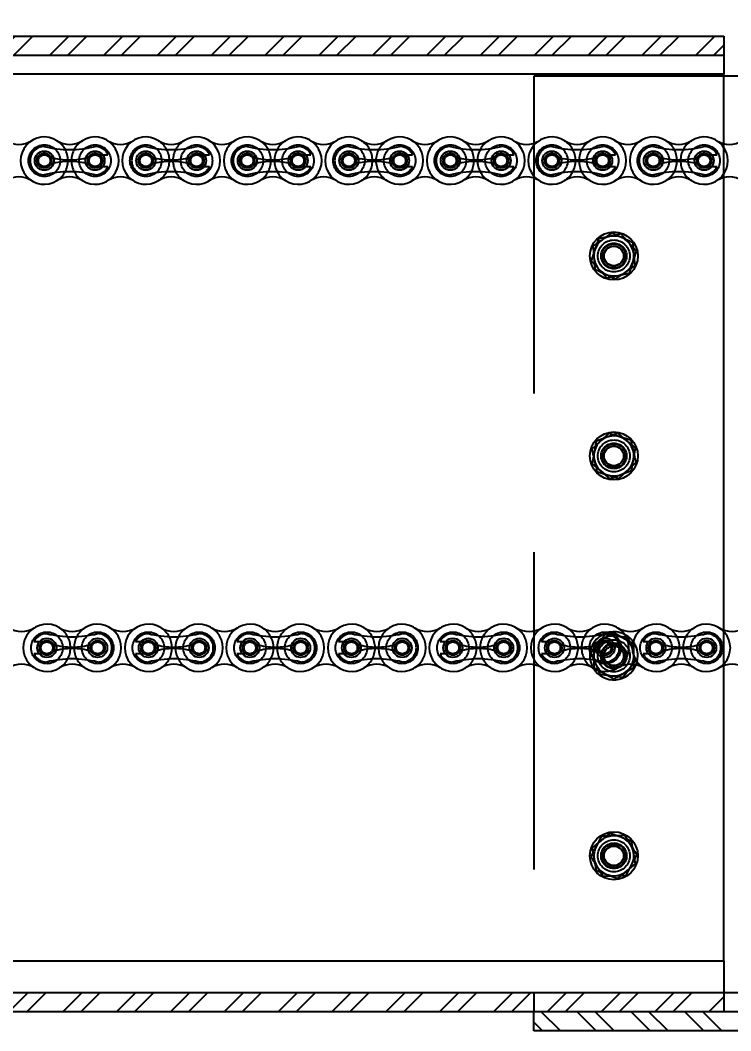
# Model space of a CAD drawing. Header units: metres. Extents: x 0 to 21025, y 0 to 14850.
# Drawn here: x 4029.5 to 4207.3, y 6186.1 to 6438.8 of the extents above; entities that cross this region are included whole.
import ezdxf

# ---------------------------------------------------------------- set-up
doc = ezdxf.new("R2010")
doc.units = ezdxf.units.M
doc.header["$LTSCALE"] = 25
doc.linetypes.add('HIDDEN2', pattern=[4.7625, 3.175, -1.5875])
for name, color, linetype in [('18_COTAS', 7, 'Continuous'), ('SHA', 7, 'Continuous'), ('SL4', 4, 'Continuous'), ('ST1', 7, 'HIDDEN2')]:
    doc.layers.add(name, color=color, linetype=linetype)
doc.styles.add('ROMANS', font='ROMANS.SHX')
doc.dimstyles.new('25___1-25', dxfattribs={"dimscale": 25, "dimtxt": 2.5, "dimasz": 2, "dimexe": 1.5, "dimexo": 1, "dimgap": 0.5, "dimtad": 1, "dimzin": 12, "dimtxsty": 'ROMANS', "dimcen": 0, "dimclrd": 256, "dimclre": 256, "dimclrt": 3, "dimazin": 3, "dimtfac": 1, "dimtmove": 0, "dimatfit": 0, "dimfxl": 1, "dimlwd": -1, "dimlwe": -1, "dimarcsym": 0})
pattern_1 = [(45, (-2913.5705, 2928.034), (-6.735192, 6.735192), []), (45, (-2909.08, 2928.034), (-6.735192, 6.735192), [])]

# ---------------------------------------------------------------- blocks, each defined once
blk = doc.blocks.new('*D13')
at = {"layer": '18_COTAS', "transparency": 16777216}
for p, q in [((2083.56, 6357.87), (2083.56, 7037.95)), ((6382.51, 6357.87), (6382.51, 7037.95)), ((2133.56, 7000.45), (6332.51, 7000.45))]:
    blk.add_line(p, q, dxfattribs=at)
for points in [[(2133.56, 7008.78), (2133.56, 6992.11), (2083.56, 7000.45)], [(6332.51, 7008.78), (6332.51, 6992.11), (6382.51, 7000.45)]]:
    blk.add_solid(points, dxfattribs=at)
at = {"layer": 'Defpoints', "color": 0, "transparency": 16777216}
for p in [(6382.51, 7000.45), (2083.56, 6332.87), (6382.51, 6332.87)]:
    blk.add_point(p, dxfattribs=at)
at = {"layer": '18_COTAS', "color": 3, "transparency": 16777216, "insert": (4233.04, 7050.15), "char_height": 62.5, "attachment_point": 5, "style": 'ROMANS'}
blk.add_mtext('4298,95', dxfattribs=at)

msp = doc.modelspace()

# ---------------------------------------------------------------- hatches: boundary and pattern name
at = {"layer": 'SHA'}
h = msp.add_hatch(dxfattribs=at)
h.set_pattern_fill('ANSI32', color=256, style=0)
h.set_pattern_definition(pattern_1)
h.paths.add_polyline_path([(4205.539, 6434.865), (2880.564, 6434.865), (2880.564, 6430.103), (4205.539, 6430.103)], flags=0)
h = msp.add_hatch(dxfattribs=at)
h.set_pattern_fill('ANSI32', color=256, style=0)
h.set_pattern_definition(pattern_1)
h.paths.add_polyline_path([(2880.564, 6190.865), (4205.539, 6190.865), (4205.539, 6195.628), (2880.564, 6195.628)], flags=0)
h = msp.add_hatch(dxfattribs=at)
h.set_pattern_fill('ANSI32', color=256, angle=90, style=0)
h.set_pattern_definition([(135, (-2913.5705, 2928.034), (-6.735192, -6.735192), []), (135, (-2913.5705, 2932.524), (-6.735192, -6.735192), [])])
h.paths.add_polyline_path([(4258.039, 6186.103), (4258.039, 6190.865), (4158.039, 6190.865), (4158.039, 6186.103)], flags=0)

# ---------------------------------------------------------------- linework, layer by layer
at = {"layer": 'SL4'}
for p, q in [((2880.564, 6434.865), (4205.539, 6434.865)), ((4205.539, 6434.865), (4205.539, 6430.103)), ((2880.564, 6430.103), (4205.539, 6430.103)), ((4205.539, 6430.103), (4205.539, 6425.34)), ((4205.539, 6425.34), (2880.564, 6425.34)), ((4205.539, 6407.956), (4205.539, 6425.34)), ((4210.539, 6424.865), (4205.539, 6424.865)), ((4205.539, 6286.321), (4205.539, 6399.454)), ((4177.56, 6385.619), (4175.189, 6383.973)), ((4182.782, 6383.157), (4180.171, 6384.388)), ((4173.296, 6376.574), (4175.907, 6375.343)), ((4178.518, 6374.112), (4180.89, 6375.758)), ((4176.758, 6335.495), (4174.641, 6333.533)), ((4182.274, 6333.79), (4179.516, 6334.642)), ((4173.804, 6325.941), (4176.562, 6325.088)), ((4179.32, 6324.236), (4181.438, 6326.198)), ((4174.088, 6276.34), (4174.526, 6275.284)), ((4174.526, 6275.284), (4177.388, 6274.908)), ((4180.251, 6274.532), (4182.007, 6276.823)), ((4205.539, 6203.628), (4205.539, 6277.42)), ((4174.96, 6234.749), (4173.615, 6232.195)), ((4180.73, 6234.974), (4177.845, 6234.862)), ((4181.118, 6224.981), (4182.463, 6227.535)), ((4175.349, 6224.757), (4178.233, 6224.869)), ((2880.564, 6203.628), (4205.539, 6203.628)), ((4205.539, 6203.628), (4205.539, 6195.628)), ((4205.539, 6195.628), (2880.564, 6195.628)), ((4205.539, 6195.628), (4205.539, 6190.865)), ((4210.539, 6195.628), (4205.539, 6195.628)), ((4205.539, 6190.865), (2880.564, 6190.865)), ((4158.039, 6186.103), (4158.039, 6190.865)), ((4258.039, 6190.865), (4158.039, 6190.865)), ((4258.039, 6186.103), (4158.039, 6186.103))]:
    msp.add_line(p, q, dxfattribs=at)
at = {"layer": 'SL4', "flags": 128}
msp.add_lwpolyline([(4182.586, 6277.786), (4182.37, 6277.367), (4182.007, 6276.823)], dxfattribs=at)
at = {"layer": 'SL4'}
for centre, radius in [((4035.529, 6403.705), 2.399), ((4048.229, 6403.705), 2.399), ((4060.929, 6403.705), 2.399), ((4073.629, 6403.705), 2.398), ((4086.329, 6403.705), 2.399), ((4099.029, 6403.705), 2.399), ((4111.729, 6403.705), 2.399), ((4124.429, 6403.705), 2.398), ((4137.129, 6403.705), 2.399), ((4149.829, 6403.705), 2.399), ((4162.529, 6403.705), 2.399), ((4175.229, 6403.705), 2.398), ((4187.929, 6403.705), 2.399), ((4200.629, 6403.705), 2.399), ((4178.039, 6379.865), 6), ((4178.039, 6379.865), 3), ((4178.039, 6379.865), 2.445), ((4178.039, 6329.865), 6), ((4178.039, 6329.865), 3), ((4178.039, 6329.865), 2.445), ((4036.169, 6281.87), 2.399), ((4048.869, 6281.87), 2.399), ((4061.569, 6281.87), 2.398), ((4074.269, 6281.87), 2.398), ((4086.969, 6281.87), 2.399), ((4099.669, 6281.87), 2.399), ((4112.369, 6281.87), 2.398), ((4125.069, 6281.87), 2.399), ((4137.768, 6281.87), 2.399), ((4150.468, 6281.87), 2.399), ((4163.168, 6281.87), 2.398), ((4175.868, 6281.87), 2.399), ((4188.568, 6281.87), 2.399), ((4201.268, 6281.87), 2.399), ((4178.039, 6229.865), 6), ((4178.039, 6229.865), 3), ((4178.039, 6229.865), 2.445)]:
    msp.add_circle(centre, radius, dxfattribs=at)
for centre, radius, start, end in [((4035.529, 6403.705), 5.92, 57.56669, 302.43331), ((4048.229, 6403.705), 5.92, 237.56669, 122.43331), ((4060.929, 6403.705), 5.92, 57.56669, 302.43331), ((4073.629, 6403.705), 5.92, 237.56669, 122.43331), ((4086.329, 6403.705), 5.92, 57.56669, 302.43331), ((4099.029, 6403.705), 5.92, 237.56669, 122.43331), ((4111.729, 6403.705), 5.92, 57.56669, 302.43331), ((4124.429, 6403.705), 5.92, 237.56669, 122.43331), ((4137.129, 6403.705), 5.92, 57.56669, 302.43331), ((4149.829, 6403.705), 5.92, 237.56669, 122.43331), ((4162.529, 6403.705), 5.92, 57.56669, 302.43331), ((4175.229, 6403.705), 5.92, 237.56669, 122.43331), ((4187.929, 6403.705), 5.92, 57.56669, 302.43331), ((4200.629, 6403.705), 5.92, 237.56669, 122.43331), ((4029.179, 6413.698), 5.92, 237.56669, 302.43331), ((4041.879, 6413.698), 5.92, 237.56669, 302.43331), ((4054.579, 6413.698), 5.92, 237.56669, 302.43331), ((4067.279, 6413.698), 5.92, 237.56669, 302.43331), ((4079.979, 6413.698), 5.92, 237.56669, 302.43331), ((4092.679, 6413.698), 5.92, 237.56669, 302.43331), ((4105.379, 6413.698), 5.92, 237.56669, 302.43331), ((4118.079, 6413.698), 5.92, 237.56669, 302.43331), ((4130.779, 6413.698), 5.92, 237.56669, 302.43331), ((4143.479, 6413.698), 5.92, 237.56669, 302.43331), ((4156.179, 6413.698), 5.92, 237.56669, 302.43331), ((4168.879, 6413.698), 5.92, 237.56669, 302.43331), ((4181.579, 6413.698), 5.92, 237.56669, 302.43331), ((4194.279, 6413.698), 5.92, 237.56669, 302.43331), ((4206.979, 6413.698), 5.92, 237.56669, 302.43331), ((4029.179, 6393.712), 5.92, 57.56669, 122.43331), ((4041.879, 6393.712), 5.92, 57.56669, 122.43331), ((4054.579, 6393.712), 5.92, 57.56669, 122.43331), ((4067.279, 6393.712), 5.92, 57.56669, 122.43331), ((4079.979, 6393.712), 5.92, 57.56669, 122.43331), ((4092.679, 6393.712), 5.92, 57.56669, 122.43331), ((4105.379, 6393.712), 5.92, 57.56669, 122.43331), ((4118.079, 6393.712), 5.92, 57.56669, 122.43331), ((4130.779, 6393.712), 5.92, 57.56669, 122.43331), ((4143.479, 6393.712), 5.92, 57.56669, 122.43331), ((4156.179, 6393.712), 5.92, 57.56669, 122.43331), ((4168.879, 6393.712), 5.92, 57.56669, 122.43331), ((4181.579, 6393.712), 5.92, 57.56669, 122.43331), ((4194.279, 6393.712), 5.92, 57.56669, 122.43331), ((4206.979, 6393.712), 5.92, 57.56669, 122.43331), ((4178.039, 6379.865), 5, 124.75923, 184.75923), ((4178.039, 6379.865), 5, 64.75923, 124.75923), ((4178.039, 6379.865), 5, 4.75923, 64.75923), ((4178.039, 6379.865), 5, 184.75923, 244.75923), ((4178.039, 6379.865), 5, 304.75923, 4.75923), ((4178.039, 6379.865), 5, 244.75923, 304.75923), ((4178.039, 6329.865), 5, 132.82052, 192.82052), ((4178.039, 6329.865), 5, 72.82052, 132.82052), ((4178.039, 6329.865), 5, 12.82052, 72.82052), ((4178.039, 6329.865), 5, 312.82052, 12.82052), ((4178.039, 6329.865), 5, 192.82052, 252.82052), ((4178.039, 6329.865), 5, 252.82052, 312.82052), ((4036.169, 6281.87), 5.92, 57.56669, 302.43331), ((4048.869, 6281.87), 5.92, 237.56669, 122.43331), ((4061.569, 6281.87), 5.92, 57.56669, 302.43331), ((4074.269, 6281.87), 5.92, 237.56669, 122.43331), ((4086.969, 6281.87), 5.92, 57.56669, 302.43331), ((4099.669, 6281.87), 5.92, 237.56669, 122.43331), ((4112.369, 6281.87), 5.92, 57.56669, 302.43331), ((4125.069, 6281.87), 5.92, 237.56669, 122.43331), ((4137.768, 6281.87), 5.92, 57.56669, 302.43331), ((4150.468, 6281.87), 5.92, 237.56669, 122.43331), ((4163.168, 6281.87), 5.92, 57.56669, 302.43331), ((4175.868, 6281.87), 5.92, 237.56669, 122.43331), ((4188.568, 6281.87), 5.92, 57.56669, 302.43331), ((4201.268, 6281.87), 5.92, 237.56669, 122.43331), ((4029.819, 6291.863), 5.92, 237.56669, 302.43331), ((4042.519, 6291.863), 5.92, 237.56669, 302.43331), ((4055.219, 6291.863), 5.92, 237.56669, 302.43331), ((4067.919, 6291.863), 5.92, 237.56669, 302.43331), ((4080.619, 6291.863), 5.92, 237.56669, 302.43331), ((4093.319, 6291.863), 5.92, 237.56669, 302.43331), ((4106.019, 6291.863), 5.92, 237.56669, 302.43331), ((4118.719, 6291.863), 5.92, 237.56669, 302.43331), ((4131.419, 6291.863), 5.92, 237.56669, 302.43331), ((4144.118, 6291.863), 5.92, 237.56669, 302.43331), ((4156.818, 6291.863), 5.92, 237.56669, 302.43331), ((4169.518, 6291.863), 5.92, 237.56669, 302.43331), ((4182.218, 6291.863), 5.92, 237.56669, 302.43331), ((4194.918, 6291.863), 5.92, 237.56669, 302.43331), ((4207.618, 6291.863), 5.92, 237.56669, 302.43331), ((4029.819, 6271.877), 5.92, 57.56669, 122.43331), ((4042.519, 6271.877), 5.92, 57.56669, 122.43331), ((4055.219, 6271.877), 5.92, 57.56669, 122.43331), ((4067.919, 6271.877), 5.92, 57.56669, 122.43331), ((4080.619, 6271.877), 5.92, 57.56669, 122.43331), ((4093.319, 6271.877), 5.92, 57.56669, 122.43331), ((4106.019, 6271.877), 5.92, 57.56669, 122.43331), ((4118.719, 6271.877), 5.92, 57.56669, 122.43331), ((4131.419, 6271.877), 5.92, 57.56669, 122.43331), ((4144.118, 6271.877), 5.92, 57.56669, 122.43331), ((4156.818, 6271.877), 5.92, 57.56669, 122.43331), ((4169.518, 6271.877), 5.92, 57.56669, 122.43331), ((4178.039, 6279.865), 6, 211.42088, 338.14533), ((4182.218, 6271.877), 5.92, 57.56669, 122.43331), ((4194.918, 6271.877), 5.92, 57.56669, 122.43331), ((4207.618, 6271.877), 5.92, 57.56669, 122.43331), ((4178.039, 6279.865), 5, 229.82178, 262.52267), ((4178.039, 6279.865), 5, 262.52267, 322.52267), ((4178.039, 6229.865), 5, 92.22483, 152.22483), ((4178.039, 6229.865), 5, 32.22483, 92.22483), ((4178.039, 6229.865), 5, 152.22483, 212.22483), ((4178.039, 6229.865), 5, 332.22483, 32.22483), ((4178.039, 6229.865), 5, 212.22483, 272.22483), ((4178.039, 6229.865), 5, 272.22483, 332.22483)]:
    msp.add_arc(centre, radius, start, end, dxfattribs=at)
for points, knots in [([(4175.189, 6383.973), (4175.132, 6383.934), (4174.331, 6383.378), (4173.547, 6382.834), (4172.817, 6382.327)], [0, 0, 0, 0, 0.0702006, 1, 1, 1, 1]), ([(4180.171, 6384.388), (4180.109, 6384.417), (4179.228, 6384.833), (4178.364, 6385.24), (4177.56, 6385.619)], [0, 0, 0, 0, 0.0702006, 1, 1, 1, 1]), ([(4172.817, 6382.327), (4172.837, 6382.086), (4172.915, 6381.148), (4172.996, 6380.174), (4173.056, 6379.45)], [0, 0, 0, 0, 0.25755135, 1, 1, 1, 1]), ([(4182.782, 6383.157), (4182.803, 6382.915), (4182.881, 6381.978), (4182.962, 6381.003), (4183.022, 6380.28)], [0, 0, 0, 0, 0.25755135, 1, 1, 1, 1]), ([(4173.056, 6379.45), (4173.078, 6379.189), (4173.159, 6378.215), (4173.238, 6377.267), (4173.296, 6376.574)], [0, 0, 0, 0, 0.2686336, 1, 1, 1, 1]), ([(4183.022, 6380.28), (4183.044, 6380.019), (4183.125, 6379.045), (4183.204, 6378.097), (4183.261, 6377.403)], [0, 0, 0, 0, 0.2686336, 1, 1, 1, 1]), ([(4180.89, 6375.758), (4180.946, 6375.797), (4181.747, 6376.352), (4182.532, 6376.897), (4183.261, 6377.403)], [0, 0, 0, 0, 0.0702006, 1, 1, 1, 1]), ([(4175.907, 6375.343), (4175.969, 6375.314), (4176.851, 6374.898), (4177.715, 6374.49), (4178.518, 6374.112)], [0, 0, 0, 0, 0.0702006, 1, 1, 1, 1]), ([(4174.641, 6333.533), (4174.59, 6333.486), (4173.875, 6332.824), (4173.175, 6332.174), (4172.523, 6331.571)], [0, 0, 0, 0, 0.0702006, 1, 1, 1, 1]), ([(4179.516, 6334.642), (4179.451, 6334.662), (4178.519, 6334.95), (4177.607, 6335.233), (4176.758, 6335.495)], [0, 0, 0, 0, 0.0702006, 1, 1, 1, 1]), ([(4182.274, 6333.79), (4182.328, 6333.553), (4182.537, 6332.636), (4182.753, 6331.683), (4182.915, 6330.975)], [0, 0, 0, 0, 0.2575513, 1, 1, 1, 1]), ([(4172.523, 6331.571), (4172.577, 6331.334), (4172.786, 6330.417), (4173.003, 6329.464), (4173.164, 6328.756)], [0, 0, 0, 0, 0.2575513, 1, 1, 1, 1]), ([(4182.915, 6330.975), (4182.973, 6330.719), (4183.19, 6329.766), (4183.401, 6328.838), (4183.555, 6328.16)], [0, 0, 0, 0, 0.2686336, 1, 1, 1, 1]), ([(4173.164, 6328.756), (4173.222, 6328.5), (4173.439, 6327.547), (4173.65, 6326.619), (4173.804, 6325.941)], [0, 0, 0, 0, 0.2686336, 1, 1, 1, 1]), ([(4181.438, 6326.198), (4181.488, 6326.244), (4182.203, 6326.907), (4182.904, 6327.556), (4183.555, 6328.16)], [0, 0, 0, 0, 0.0702006, 1, 1, 1, 1]), ([(4176.562, 6325.088), (4176.628, 6325.068), (4177.559, 6324.78), (4178.472, 6324.498), (4179.32, 6324.236)], [0, 0, 0, 0, 0.0702006, 1, 1, 1, 1]), ([(4182.007, 6276.823), (4182.049, 6276.877), (4182.267, 6277.162), (4182.481, 6277.441), (4182.654, 6277.667)], [0, 0, 0, 0, 0.1908607, 1, 1, 1, 1]), ([(4177.388, 6274.908), (4177.456, 6274.899), (4178.423, 6274.772), (4179.37, 6274.648), (4180.251, 6274.532)], [0, 0, 0, 0, 0.0702006, 1, 1, 1, 1]), ([(4177.845, 6234.862), (4177.777, 6234.859), (4176.803, 6234.821), (4175.848, 6234.784), (4174.96, 6234.749)], [0, 0, 0, 0, 0.0702006, 1, 1, 1, 1]), ([(4180.73, 6234.974), (4180.859, 6234.769), (4181.361, 6233.973), (4181.882, 6233.146), (4182.269, 6232.532)], [0, 0, 0, 0, 0.25755135, 1, 1, 1, 1]), ([(4173.615, 6232.195), (4173.583, 6232.135), (4173.129, 6231.272), (4172.684, 6230.427), (4172.27, 6229.641)], [0, 0, 0, 0, 0.07020058, 1, 1, 1, 1]), ([(4182.269, 6232.532), (4182.409, 6232.309), (4182.93, 6231.483), (4183.437, 6230.678), (4183.808, 6230.089)], [0, 0, 0, 0, 0.2686336, 1, 1, 1, 1]), ([(4172.27, 6229.641), (4172.399, 6229.436), (4172.901, 6228.64), (4173.422, 6227.813), (4173.809, 6227.199)], [0, 0, 0, 0, 0.2575513, 1, 1, 1, 1]), ([(4182.463, 6227.535), (4182.495, 6227.596), (4182.949, 6228.458), (4183.394, 6229.304), (4183.808, 6230.089)], [0, 0, 0, 0, 0.0702006, 1, 1, 1, 1]), ([(4173.809, 6227.199), (4173.949, 6226.977), (4174.47, 6226.15), (4174.978, 6225.346), (4175.349, 6224.757)], [0, 0, 0, 0, 0.2686336, 1, 1, 1, 1]), ([(4178.233, 6224.869), (4178.302, 6224.872), (4179.276, 6224.91), (4180.23, 6224.947), (4181.118, 6224.981)], [0, 0, 0, 0, 0.07020058, 1, 1, 1, 1])]:
    msp.add_open_spline(points, degree=3, knots=knots, dxfattribs=at)
at = {"layer": 'ST1'}
for p, q in [((4205.539, 6425.34), (2880.564, 6425.34)), ((4205.539, 6424.865), (4158.039, 6424.865)), ((4158.039, 6424.865), (4158.039, 6195.628)), ((4205.539, 6399.454), (4205.539, 6407.956)), ((4049.336, 6405.181), (4051.46, 6405.181)), ((4074.736, 6405.181), (4076.86, 6405.181)), ((4100.136, 6405.181), (4102.26, 6405.181)), ((4125.536, 6405.181), (4127.66, 6405.181)), ((4150.936, 6405.181), (4153.06, 6405.181)), ((4176.336, 6405.181), (4178.46, 6405.181)), ((4201.736, 6405.181), (4203.86, 6405.181)), ((4049.336, 6402.229), (4051.46, 6402.229)), ((4074.736, 6402.229), (4076.86, 6402.229)), ((4100.136, 6402.229), (4102.26, 6402.229)), ((4125.536, 6402.229), (4127.66, 6402.229)), ((4150.936, 6402.229), (4153.06, 6402.229)), ((4176.336, 6402.229), (4178.46, 6402.229)), ((4201.736, 6402.229), (4203.86, 6402.229)), ((4174.158, 6384.14), (4172.397, 6378.642)), ((4179.801, 6385.364), (4174.158, 6384.14)), ((4183.681, 6381.089), (4179.801, 6385.364)), ((4181.92, 6375.591), (4183.681, 6381.089)), ((4172.397, 6378.642), (4176.278, 6374.367)), ((4176.278, 6374.367), (4181.92, 6375.591)), ((4173.597, 6333.553), (4172.624, 6327.862)), ((4179.012, 6335.556), (4173.597, 6333.553)), ((4183.454, 6331.868), (4179.012, 6335.556)), ((4182.481, 6326.177), (4183.454, 6331.868)), ((4172.624, 6327.862), (4177.066, 6324.174)), ((4177.066, 6324.174), (4182.481, 6326.177)), ((4178.039, 6285.639), (4173.039, 6282.752)), ((4175.828, 6285.198), (4174.071, 6282.908)), ((4183.039, 6282.752), (4178.039, 6285.639)), ((4205.539, 6277.42), (4205.539, 6286.321)), ((4035.062, 6283.346), (4032.938, 6283.346)), ((4060.462, 6283.346), (4058.338, 6283.346)), ((4085.862, 6283.346), (4083.738, 6283.346)), ((4111.262, 6283.346), (4109.138, 6283.346)), ((4136.661, 6283.346), (4134.538, 6283.346)), ((4162.061, 6283.346), (4159.938, 6283.346)), ((4173.039, 6282.752), (4173.039, 6276.979)), ((4181.552, 6284.447), (4178.69, 6284.823)), ((4183.039, 6276.979), (4183.039, 6282.752)), ((4187.461, 6283.346), (4185.338, 6283.346)), ((4035.062, 6280.394), (4032.938, 6280.394)), ((4060.462, 6280.394), (4058.338, 6280.394)), ((4085.862, 6280.394), (4083.738, 6280.394)), ((4111.262, 6280.394), (4109.138, 6280.394)), ((4136.661, 6280.394), (4134.538, 6280.394)), ((4162.061, 6280.394), (4159.938, 6280.394)), ((4187.461, 6280.394), (4185.338, 6280.394)), ((4182.654, 6277.667), (4183.764, 6279.114)), ((4173.039, 6276.979), (4178.039, 6274.092)), ((4178.039, 6274.092), (4183.039, 6276.979)), ((4177.066, 6235.556), (4172.624, 6231.868)), ((4182.481, 6233.553), (4177.066, 6235.556)), ((4183.454, 6227.862), (4182.481, 6233.553)), ((4172.624, 6231.868), (4173.597, 6226.177)), ((4179.012, 6224.174), (4183.454, 6227.862)), ((4173.597, 6226.177), (4179.012, 6224.174)), ((2880.564, 6203.628), (4205.539, 6203.628)), ((4158.039, 6195.628), (4158.039, 6190.865)), ((4210.539, 6195.628), (4205.539, 6195.628))]:
    msp.add_line(p, q, dxfattribs=at)
at = {"layer": 'ST1', "flags": 128}
msp.add_lwpolyline([(4183.608, 6277.632), (4183.851, 6278.373), (4184.039, 6279.865)], dxfattribs=at)
at = {"layer": 'ST1'}
for centre, radius in [((4035.529, 6403.705), 3.96), ((4048.229, 6403.705), 3.96), ((4060.929, 6403.705), 3.96), ((4073.629, 6403.705), 3.96), ((4086.329, 6403.705), 3.96), ((4099.029, 6403.705), 3.96), ((4111.729, 6403.705), 3.96), ((4124.429, 6403.705), 3.96), ((4137.129, 6403.705), 3.96), ((4149.829, 6403.705), 3.96), ((4162.529, 6403.705), 3.96), ((4175.229, 6403.705), 3.96), ((4187.929, 6403.705), 3.96), ((4200.629, 6403.705), 3.96), ((4035.529, 6403.705), 1.845), ((4035.529, 6403.705), 1.476), ((4048.229, 6403.705), 1.845), ((4048.229, 6403.705), 1.476), ((4060.929, 6403.705), 1.845), ((4060.929, 6403.705), 1.476), ((4073.629, 6403.705), 1.845), ((4073.629, 6403.705), 1.476), ((4086.329, 6403.705), 1.845), ((4086.329, 6403.705), 1.476), ((4099.029, 6403.705), 1.845), ((4099.029, 6403.705), 1.476), ((4111.729, 6403.705), 1.845), ((4111.729, 6403.705), 1.476), ((4124.429, 6403.705), 1.845), ((4124.429, 6403.705), 1.476), ((4137.129, 6403.705), 1.845), ((4137.129, 6403.705), 1.476), ((4149.829, 6403.705), 1.845), ((4149.829, 6403.705), 1.476), ((4162.529, 6403.705), 1.845), ((4162.529, 6403.705), 1.476), ((4175.229, 6403.705), 1.845), ((4175.229, 6403.705), 1.476), ((4187.929, 6403.705), 1.845), ((4187.929, 6403.705), 1.476), ((4200.629, 6403.705), 1.845), ((4200.629, 6403.705), 1.476), ((4178.039, 6379.865), 4), ((4178.039, 6379.865), 3.2), ((4178.039, 6379.865), 2.5), ((4178.039, 6329.865), 4), ((4178.039, 6329.865), 3.2), ((4178.039, 6329.865), 2.5), ((4036.169, 6281.87), 3.96), ((4048.869, 6281.87), 3.96), ((4061.569, 6281.87), 3.96), ((4074.269, 6281.87), 3.96), ((4086.969, 6281.87), 3.96), ((4099.669, 6281.87), 3.96), ((4112.369, 6281.87), 3.96), ((4125.069, 6281.87), 3.96), ((4137.768, 6281.87), 3.96), ((4150.468, 6281.87), 3.96), ((4163.168, 6281.87), 3.96), ((4175.868, 6281.87), 3.96), ((4188.568, 6281.87), 3.96), ((4201.268, 6281.87), 3.96), ((4036.169, 6281.87), 1.845), ((4036.169, 6281.87), 1.476), ((4048.869, 6281.87), 1.845), ((4048.869, 6281.87), 1.476), ((4061.569, 6281.87), 1.845), ((4061.569, 6281.87), 1.476), ((4074.269, 6281.87), 1.845), ((4074.269, 6281.87), 1.476), ((4086.969, 6281.87), 1.845), ((4086.969, 6281.87), 1.476), ((4099.669, 6281.87), 1.845), ((4099.669, 6281.87), 1.476), ((4112.369, 6281.87), 1.845), ((4112.369, 6281.87), 1.476), ((4125.069, 6281.87), 1.845), ((4125.069, 6281.87), 1.476), ((4137.768, 6281.87), 1.845), ((4137.768, 6281.87), 1.476), ((4150.468, 6281.87), 1.845), ((4150.468, 6281.87), 1.476), ((4163.168, 6281.87), 1.845), ((4163.168, 6281.87), 1.476), ((4175.868, 6281.87), 1.845), ((4178.039, 6279.865), 4), ((4175.868, 6281.87), 1.476), ((4178.039, 6279.865), 3.2), ((4178.039, 6279.865), 3), ((4188.568, 6281.87), 1.845), ((4188.568, 6281.87), 1.476), ((4201.268, 6281.87), 1.845), ((4201.268, 6281.87), 1.476), ((4178.039, 6279.865), 2.5), ((4178.039, 6279.865), 2.445), ((4178.039, 6229.865), 4), ((4178.039, 6229.865), 3.2), ((4178.039, 6229.865), 2.5)]:
    msp.add_circle(centre, radius, dxfattribs=at)
for centre, radius, start, end in [((4035.529, 6403.705), 3.552, 90, 270), ((4041.879, 6432.802), 26.322, 256.04015, 283.95985), ((4035.529, 6403.705), 5.92, 302.43324, 57.56676), ((4048.229, 6403.705), 5.92, 122.43328, 237.56672), ((4048.229, 6403.705), 3.552, 24.55336, 90), ((4060.929, 6403.705), 3.552, 90, 270), ((4067.279, 6432.802), 26.322, 256.04015, 283.95985), ((4060.929, 6403.705), 5.92, 302.43328, 57.56672), ((4073.629, 6403.705), 5.92, 122.43324, 237.56672), ((4073.629, 6403.705), 3.552, 24.55336, 90), ((4086.329, 6403.705), 3.552, 90, 270), ((4092.679, 6432.802), 26.322, 256.04015, 283.95985), ((4086.329, 6403.705), 5.92, 302.43328, 57.56672), ((4099.029, 6403.705), 5.92, 122.43328, 237.56672), ((4099.029, 6403.705), 3.552, 24.55336, 90), ((4111.729, 6403.705), 3.552, 90, 270), ((4118.079, 6432.802), 26.322, 256.04015, 283.95985), ((4111.729, 6403.705), 5.92, 302.43328, 57.56676), ((4124.429, 6403.705), 5.92, 122.43328, 237.56672), ((4124.429, 6403.705), 3.552, 24.55336, 90), ((4137.129, 6403.705), 3.552, 90, 270), ((4143.479, 6432.802), 26.322, 256.04015, 283.95985), ((4137.129, 6403.705), 5.92, 302.43324, 57.56676), ((4149.829, 6403.705), 5.92, 122.43328, 237.56672), ((4149.829, 6403.705), 3.552, 24.55336, 90), ((4162.529, 6403.705), 3.552, 90, 270), ((4168.879, 6432.802), 26.322, 256.04015, 283.95985), ((4162.529, 6403.705), 5.92, 302.43324, 57.56676), ((4175.229, 6403.705), 5.92, 122.43328, 237.56672), ((4175.229, 6403.705), 3.552, 24.55336, 90), ((4187.929, 6403.705), 3.552, 90, 270), ((4194.279, 6432.802), 26.322, 256.04015, 283.95985), ((4187.929, 6403.705), 5.92, 302.43328, 57.56672), ((4200.629, 6403.705), 5.92, 122.43328, 237.56676), ((4200.629, 6403.705), 3.552, 24.55336, 90), ((4041.879, 6420.058), 16.175, 252.993, 287.007), ((4067.279, 6420.058), 16.175, 252.993, 287.007), ((4092.679, 6420.058), 16.175, 252.993, 287.007), ((4118.079, 6420.058), 16.175, 252.993, 287.007), ((4143.479, 6420.058), 16.175, 252.993, 287.007), ((4168.879, 6420.058), 16.175, 252.993, 287.007), ((4194.279, 6420.058), 16.175, 252.993, 287.007), ((4041.879, 6387.353), 16.175, 72.993, 107.007), ((4048.229, 6403.705), 3.552, 270, 335.44664), ((4067.279, 6387.353), 16.175, 72.993, 107.007), ((4073.629, 6403.705), 3.552, 270, 335.44664), ((4092.679, 6387.353), 16.175, 72.993, 107.007), ((4099.029, 6403.705), 3.552, 270, 335.44664), ((4118.079, 6387.353), 16.175, 72.993, 107.007), ((4124.429, 6403.705), 3.552, 270, 335.44664), ((4143.479, 6387.353), 16.175, 72.993, 107.007), ((4149.829, 6403.705), 3.552, 270, 335.44664), ((4168.879, 6387.353), 16.175, 72.993, 107.007), ((4175.229, 6403.705), 3.552, 270, 335.44664), ((4194.279, 6387.353), 16.175, 72.993, 107.007), ((4200.629, 6403.705), 3.552, 270, 335.44664), ((4041.879, 6374.609), 26.322, 76.04015, 103.95985), ((4067.279, 6374.609), 26.322, 76.04015, 103.95985), ((4092.679, 6374.609), 26.322, 76.04015, 103.95985), ((4118.079, 6374.609), 26.322, 76.04015, 103.95985), ((4143.479, 6374.609), 26.322, 76.04015, 103.95985), ((4168.879, 6374.609), 26.322, 76.04015, 103.95985), ((4194.279, 6374.609), 26.322, 76.04015, 103.95985), ((4036.169, 6281.87), 3.552, 90, 155.44664), ((4042.519, 6310.967), 26.322, 256.04015, 283.95985), ((4036.169, 6281.87), 5.92, 302.43324, 57.56676), ((4048.869, 6281.87), 5.92, 122.43328, 237.56672), ((4048.869, 6281.87), 3.552, 270, 90), ((4061.569, 6281.87), 3.552, 90, 155.44664), ((4067.919, 6310.967), 26.322, 256.04015, 283.95985), ((4061.569, 6281.87), 5.92, 302.43328, 57.56672), ((4074.269, 6281.87), 5.92, 122.43328, 237.56672), ((4074.269, 6281.87), 3.552, 270, 90), ((4086.969, 6281.87), 3.552, 90, 155.44664), ((4093.319, 6310.967), 26.322, 256.04015, 283.95985), ((4086.969, 6281.87), 5.92, 302.43324, 57.56672), ((4099.669, 6281.87), 5.92, 122.43328, 237.56672), ((4099.669, 6281.87), 3.552, 270, 90), ((4112.369, 6281.87), 3.552, 90, 155.44664), ((4118.719, 6310.967), 26.322, 256.04015, 283.95985), ((4112.369, 6281.87), 5.92, 302.43324, 57.56676), ((4125.069, 6281.87), 5.92, 122.43328, 237.56676), ((4125.069, 6281.87), 3.552, 270, 90), ((4137.768, 6281.87), 3.552, 90, 155.44664), ((4144.118, 6310.967), 26.322, 256.04015, 283.95985), ((4137.768, 6281.87), 5.92, 302.43324, 57.56676), ((4150.468, 6281.87), 5.92, 122.43328, 237.56672), ((4150.468, 6281.87), 3.552, 270, 90), ((4163.168, 6281.87), 3.552, 90, 155.44664), ((4169.518, 6310.967), 26.322, 256.04015, 283.95985), ((4163.168, 6281.87), 5.92, 302.43324, 57.56676), ((4175.868, 6281.87), 5.92, 122.43328, 237.56672), ((4178.039, 6279.865), 6, 0, 211.42088), ((4175.868, 6281.87), 3.552, 270, 90), ((4188.568, 6281.87), 3.552, 90, 155.44664), ((4194.918, 6310.967), 26.322, 256.04015, 283.95985), ((4188.568, 6281.87), 5.92, 302.43328, 57.56672), ((4201.268, 6281.87), 5.92, 122.43328, 237.56672), ((4201.268, 6281.87), 3.552, 270, 90), ((4042.519, 6298.223), 16.175, 252.993, 287.007), ((4067.919, 6298.223), 16.175, 252.993, 287.007), ((4093.319, 6298.223), 16.175, 252.993, 287.007), ((4118.719, 6298.223), 16.175, 252.993, 287.007), ((4144.118, 6298.223), 16.175, 252.993, 287.007), ((4169.518, 6298.223), 16.175, 252.993, 287.007), ((4178.039, 6279.865), 5, 142.52267, 202.52267), ((4178.039, 6279.865), 5, 82.52267, 142.52267), ((4178.039, 6279.865), 5, 22.52267, 82.52267), ((4194.918, 6298.223), 16.175, 252.993, 287.007), ((4036.169, 6281.87), 3.552, 204.55336, 270), ((4042.519, 6265.518), 16.175, 72.993, 107.007), ((4061.569, 6281.87), 3.552, 204.55336, 270), ((4067.919, 6265.518), 16.175, 72.993, 107.007), ((4086.969, 6281.87), 3.552, 204.55336, 270), ((4093.319, 6265.518), 16.175, 72.993, 107.007), ((4112.369, 6281.87), 3.552, 204.55336, 270), ((4118.719, 6265.518), 16.175, 72.993, 107.007), ((4137.768, 6281.87), 3.552, 204.55336, 270), ((4144.118, 6265.518), 16.175, 72.993, 107.007), ((4163.168, 6281.87), 3.552, 204.55336, 270), ((4169.518, 6265.518), 16.175, 72.993, 107.007), ((4178.039, 6279.865), 5, 335.42295, 22.52267), ((4188.568, 6281.87), 3.552, 204.55336, 270), ((4194.918, 6265.518), 16.175, 72.993, 107.007), ((4042.519, 6252.774), 26.322, 76.04015, 103.95985), ((4067.919, 6252.774), 26.322, 76.04015, 103.95985), ((4093.319, 6252.774), 26.322, 76.04015, 103.95985), ((4118.719, 6252.774), 26.322, 76.04015, 103.95985), ((4144.118, 6252.774), 26.322, 76.04015, 103.95985), ((4169.518, 6252.774), 26.322, 76.04015, 103.95985), ((4178.039, 6279.865), 5, 202.52267, 229.82178), ((4194.918, 6252.774), 26.322, 76.04015, 103.95985)]:
    msp.add_arc(centre, radius, start, end, dxfattribs=at)
for points, knots in [([(4178.69, 6284.823), (4178.622, 6284.832), (4177.655, 6284.959), (4176.708, 6285.083), (4175.828, 6285.198)], [0, 0, 0, 0, 0.0702006, 1, 1, 1, 1]), ([(4174.071, 6282.908), (4174.03, 6282.853), (4173.436, 6282.08), (4172.855, 6281.322), (4172.315, 6280.617)], [0, 0, 0, 0, 0.0702006, 1, 1, 1, 1]), ([(4181.552, 6284.447), (4181.645, 6284.223), (4182.005, 6283.354), (4182.38, 6282.451), (4182.658, 6281.781)], [0, 0, 0, 0, 0.25755135, 1, 1, 1, 1]), ([(4172.315, 6280.617), (4172.408, 6280.393), (4172.768, 6279.524), (4173.142, 6278.621), (4173.421, 6277.95)], [0, 0, 0, 0, 0.2575513, 1, 1, 1, 1]), ([(4173.421, 6277.95), (4173.521, 6277.707), (4173.747, 6277.163), (4173.967, 6276.633), (4174.088, 6276.34)], [0, 0, 0, 0, 0.4461925, 1, 1, 1, 1])]:
    msp.add_open_spline(points, degree=3, knots=knots, dxfattribs=at)

# ---------------------------------------------------------------- dimensions: what is measured, and where the dimension line sits
at = {"layer": '18_COTAS'}
dim = msp.add_linear_dim(base=(6382.514, 7000.445), p1=(2083.564, 6332.865), p2=(6382.514, 6332.865), dimstyle='25___1-25', dxfattribs=at)
dim.commit()
dim.dimension.update_dxf_attribs({"geometry": '*D13', "text_midpoint": (4233.039, 7050.147)})

doc.saveas('drawing.dxf')
